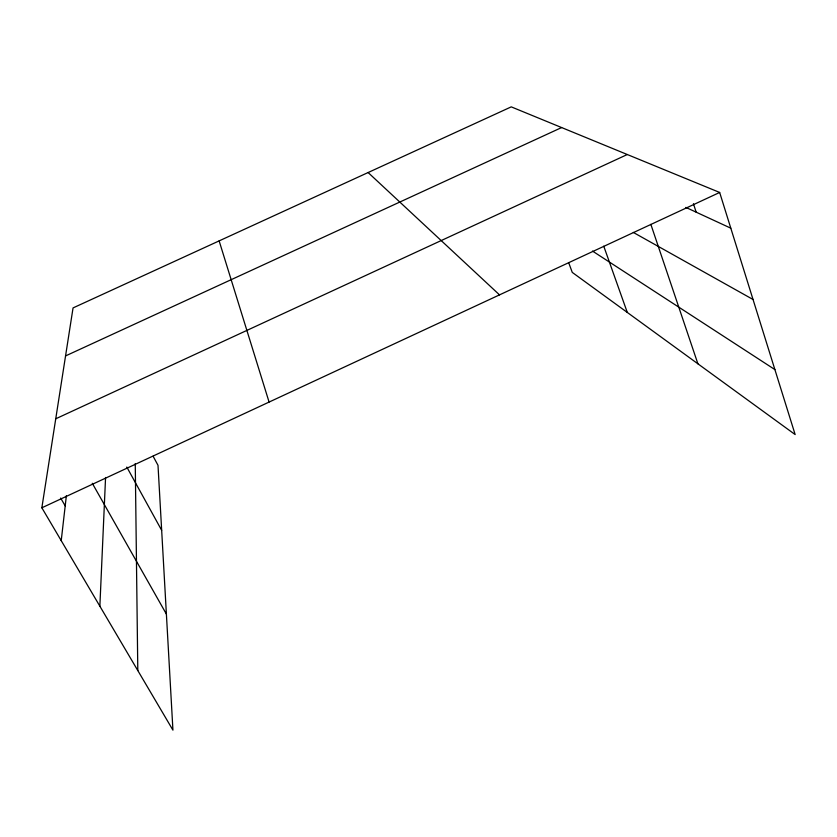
<?xml version="1.0" encoding="UTF-8"?>
<svg xmlns="http://www.w3.org/2000/svg" width="837" height="837" viewBox="0 0 837 837"><rect width="100%" height="100%" fill="white"/><g stroke="black" fill="none" stroke-linecap="round" stroke-linejoin="round"><path stroke-width="1.26" d="M99.865 606.187L105.567 477.477M61.227 540.65L66.385 495.588M153.108 456.228L158.005 465.299L172.935 730.136L41.85 507.787L73.049 307.922L511.24 106.864L719.663 192.458L795.15 434.56L572.267 272.402L568.658 262.609M41.85 507.787L719.663 192.458M55.744 418.793L627.29 154.521M65.558 355.924L561.617 127.559M685.859 207.398L730.795 228.177M633.316 232.424L753.038 299.489M592.491 251.069L774.895 369.588M368.113 172.537L499.511 294.875M60.662 498.067L65.202 505.883M92.279 483.273L166.396 614.096M126.805 467.056L161.667 530.313M603.749 246.183L627.29 312.431M650.841 224.337L697.901 363.802M693.434 203.705L696.154 212.159M219.137 240.889L269.085 402.074M135.259 463.541L137.802 670.542"/></g></svg>
